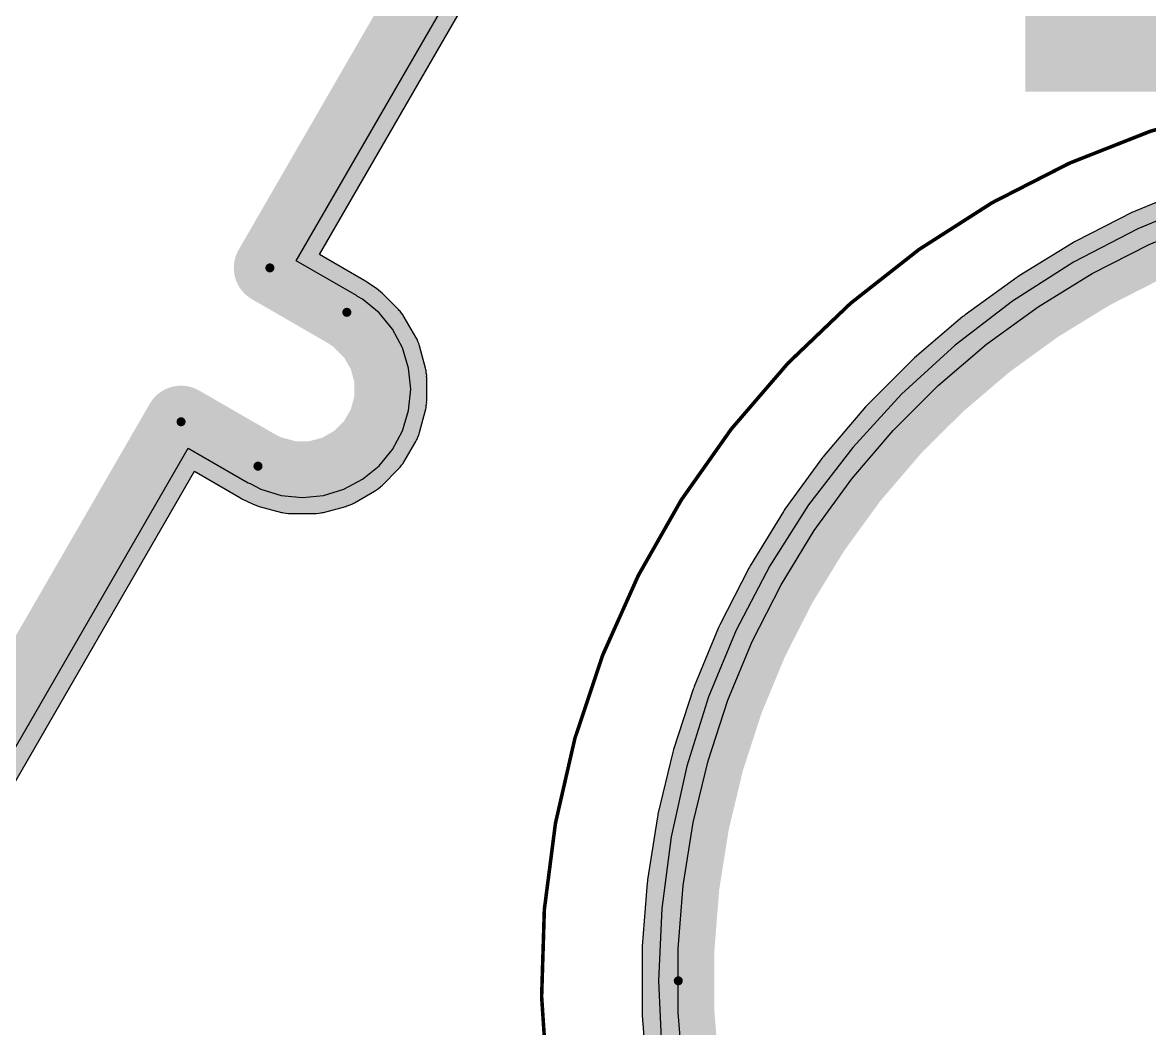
# Model space of a CAD drawing. Header units: millimetres. Extents: x 1.5 to 19.4, y 0 to 11.5.
# Drawn here: x 6.27 to 6.894, y 7.509 to 8.066 of the extents above; entities that cross this region are included whole.
import ezdxf

# ---------------------------------------------------------------- set-up
doc = ezdxf.new("R2010")
doc.units = ezdxf.units.MM
doc.header["$MEASUREMENT"] = 0
for name, color, linetype in [('BottomLayer', 5, 'Continuous'), ('BottomOverlay', 54, 'Continuous'), ('InternalPlane1', 76, 'Continuous'), ('InternalPlane2', 16, 'Continuous'), ('KeepOutLayer', 6, 'Continuous'), ('Mechanical2', 216, 'Continuous'), ('Mechanical4', 56, 'Continuous'), ('MultiLayer', 9, 'Continuous'), ('TopLayer', 1, 'Continuous')]:
    doc.layers.add(name, color=color, linetype=linetype)

msp = doc.modelspace()

# ---------------------------------------------------------------- linework, layer by layer
at = {"layer": 'BottomLayer'}
for p, q in [((6.42154, 7.93424), (6.95147, 8.85211)), ((6.92475, 7.96737), (6.88769, 7.95202)), ((6.88769, 7.95202), (6.85211, 7.9335)), ((6.45489, 7.91499), (6.42154, 7.93424)), ((6.85211, 7.9335), (6.81829, 7.91195)), ((6.45546, 7.91448), (6.45489, 7.91499)), ((6.45826, 7.91298), (6.45546, 7.91448)), ((6.46736, 7.90552), (6.45826, 7.91298)), ((6.81829, 7.91195), (6.78647, 7.88753)), ((6.47482, 7.89643), (6.46736, 7.90552)), ((6.48036, 7.88606), (6.47482, 7.89643)), ((6.48378, 7.8748), (6.48036, 7.88606)), ((6.78647, 7.88753), (6.7569, 7.86044)), ((6.48493, 7.8631), (6.48378, 7.8748)), ((6.48378, 7.85139), (6.48493, 7.8631)), ((6.7569, 7.86044), (6.7298, 7.83087)), ((6.48036, 7.84013), (6.48378, 7.85139)), ((6.47482, 7.82976), (6.48036, 7.84013)), ((5.94948, 7.1166), (6.36162, 7.83046)), ((6.36162, 7.83046), (6.39497, 7.8112)), ((6.46736, 7.82067), (6.47482, 7.82976)), ((6.7298, 7.83087), (6.70538, 7.79904)), ((6.45826, 7.81321), (6.46736, 7.82067)), ((6.39497, 7.8112), (6.39598, 7.81086)), ((6.39598, 7.81086), (6.40197, 7.80766)), ((6.44789, 7.80766), (6.45826, 7.81321)), ((6.40197, 7.80766), (6.41322, 7.80425)), ((6.41322, 7.80425), (6.42493, 7.80309)), ((6.42493, 7.80309), (6.43664, 7.80425)), ((6.43664, 7.80425), (6.44789, 7.80766)), ((6.70538, 7.79904), (6.68383, 7.76522)), ((6.68383, 7.76522), (6.66531, 7.72964)), ((6.66531, 7.72964), (6.64996, 7.69259)), ((6.64996, 7.69259), (6.6379, 7.65433)), ((6.6379, 7.65433), (6.62922, 7.61518)), ((6.62922, 7.61518), (6.62399, 7.57541)), ((6.62399, 7.57541), (6.62224, 7.53534)), ((6.62224, 7.53534), (6.62399, 7.49527))]:
    msp.add_line(p, q, dxfattribs=at)
at = {"layer": 'BottomOverlay'}
msp.add_solid([(6.82538, 8.02798), (7.26042, 8.02798), (6.82538, 8.22898), (7.26042, 8.22898)], dxfattribs=at)
at = {"layer": 'InternalPlane1'}
for p, q in [((6.43437, 7.93768), (6.95491, 8.83928)), ((6.91884, 7.97531), (6.88625, 7.96181)), ((6.88482, 7.96115), (6.8534, 7.94514)), ((6.88556, 7.96144), (6.88482, 7.96115)), ((6.88625, 7.96181), (6.88556, 7.96144)), ((6.85202, 7.94437), (6.82195, 7.92594)), ((6.85273, 7.94471), (6.85202, 7.94437)), ((6.8534, 7.94514), (6.85273, 7.94471)), ((6.45958, 7.92312), (6.43437, 7.93768)), ((6.46012, 7.92273), (6.45958, 7.92312)), ((6.4607, 7.92242), (6.46012, 7.92273)), ((6.46605, 7.91885), (6.4607, 7.92242)), ((6.82064, 7.92507), (6.7921, 7.90433)), ((6.82132, 7.92546), (6.82064, 7.92507)), ((6.82195, 7.92594), (6.82132, 7.92546)), ((6.4682, 7.91709), (6.46605, 7.91885)), ((6.4691, 7.91635), (6.4682, 7.91709)), ((6.47818, 7.90726), (6.4691, 7.91635)), ((6.4786, 7.90675), (6.47818, 7.90726)), ((6.47908, 7.9063), (6.4786, 7.90675)), ((6.47985, 7.90524), (6.47908, 7.9063)), ((6.48068, 7.90422), (6.47985, 7.90524)), ((6.48099, 7.90364), (6.48068, 7.90422)), ((6.48138, 7.9031), (6.48099, 7.90364)), ((6.79151, 7.90381), (6.79086, 7.90336)), ((6.7921, 7.90433), (6.79151, 7.90381)), ((6.4878, 7.89198), (6.48138, 7.9031)), ((6.79086, 7.90336), (6.76405, 7.88045)), ((6.48807, 7.89138), (6.4878, 7.89198)), ((6.48842, 7.89082), (6.48807, 7.89138)), ((6.48888, 7.88959), (6.48842, 7.89082)), ((6.48943, 7.88839), (6.48888, 7.88959)), ((6.48958, 7.88775), (6.48943, 7.88839)), ((6.48981, 7.88713), (6.48958, 7.88775)), ((6.49313, 7.87472), (6.48981, 7.88713)), ((6.76289, 7.87938), (6.73795, 7.85444)), ((6.7635, 7.87988), (6.76289, 7.87938)), ((6.76405, 7.88045), (6.7635, 7.87988)), ((6.49324, 7.87407), (6.49313, 7.87472)), ((6.49343, 7.87344), (6.49324, 7.87407)), ((6.49356, 7.87213), (6.49343, 7.87344)), ((6.49377, 7.87083), (6.49356, 7.87213)), ((6.49375, 7.87017), (6.49377, 7.87083)), ((6.49382, 7.86952), (6.49375, 7.87017)), ((6.49382, 7.85667), (6.49382, 7.86952)), ((6.49343, 7.85275), (6.49356, 7.85406)), ((6.49356, 7.85406), (6.49377, 7.85536)), ((6.49375, 7.85602), (6.49382, 7.85667)), ((6.49377, 7.85536), (6.49375, 7.85602)), ((6.73745, 7.85383), (6.73688, 7.85328)), ((6.73795, 7.85444), (6.73745, 7.85383)), ((6.48981, 7.83906), (6.49313, 7.85147)), ((6.49313, 7.85147), (6.49324, 7.85212)), ((6.49324, 7.85212), (6.49343, 7.85275)), ((6.73688, 7.85328), (6.71397, 7.82647)), ((6.48807, 7.83481), (6.48842, 7.83537)), ((6.48842, 7.83537), (6.48888, 7.8366)), ((6.48888, 7.8366), (6.48943, 7.8378)), ((6.48943, 7.8378), (6.48958, 7.83844)), ((6.48958, 7.83844), (6.48981, 7.83906)), ((6.48138, 7.82309), (6.4878, 7.83421)), ((6.4878, 7.83421), (6.48807, 7.83481)), ((6.48068, 7.82197), (6.48099, 7.82255)), ((6.48099, 7.82255), (6.48138, 7.82309)), ((6.713, 7.82523), (6.69227, 7.79669)), ((6.71352, 7.82582), (6.713, 7.82523)), ((6.71397, 7.82647), (6.71352, 7.82582)), ((5.95761, 7.11191), (6.36506, 7.81763)), ((6.36506, 7.81763), (6.39027, 7.80307)), ((6.4691, 7.80984), (6.47818, 7.81893)), ((6.47818, 7.81893), (6.4786, 7.81944)), ((6.4786, 7.81944), (6.47908, 7.81989)), ((6.47908, 7.81989), (6.47985, 7.82095)), ((6.47985, 7.82095), (6.48068, 7.82197)), ((6.45381, 7.80022), (6.46494, 7.80665)), ((6.46494, 7.80665), (6.46547, 7.80703)), ((6.46547, 7.80703), (6.46605, 7.80734)), ((6.46605, 7.80734), (6.46707, 7.80818)), ((6.46707, 7.80818), (6.46814, 7.80894)), ((6.46814, 7.80894), (6.46859, 7.80942)), ((6.46859, 7.80942), (6.4691, 7.80984)), ((6.39027, 7.80307), (6.39088, 7.8028)), ((6.39088, 7.8028), (6.39143, 7.80245)), ((6.39143, 7.80245), (6.39721, 7.7996)), ((6.39721, 7.7996), (6.39721, 7.7996)), ((6.39721, 7.7996), (6.39721, 7.7996)), ((6.39721, 7.7996), (6.39853, 7.79911)), ((6.39853, 7.79911), (6.4009, 7.79822)), ((6.4009, 7.79822), (6.4009, 7.79822)), ((6.4009, 7.79822), (6.4009, 7.79822)), ((6.4009, 7.79822), (6.4133, 7.79489)), ((6.43655, 7.79489), (6.44896, 7.79822)), ((6.44896, 7.79822), (6.44958, 7.79845)), ((6.44958, 7.79845), (6.45022, 7.7986)), ((6.45022, 7.7986), (6.45142, 7.79914)), ((6.45142, 7.79914), (6.45265, 7.7996)), ((6.45265, 7.7996), (6.45321, 7.79995)), ((6.45321, 7.79995), (6.45381, 7.80022)), ((6.4133, 7.79489), (6.41395, 7.79478)), ((6.41395, 7.79478), (6.41459, 7.79459)), ((6.41459, 7.79459), (6.41589, 7.79446)), ((6.41589, 7.79446), (6.41719, 7.79425)), ((6.41719, 7.79425), (6.41785, 7.79427)), ((6.41785, 7.79427), (6.41851, 7.79421)), ((6.41851, 7.79421), (6.43135, 7.79421)), ((6.43135, 7.79421), (6.43201, 7.79427)), ((6.43201, 7.79427), (6.43267, 7.79425)), ((6.43267, 7.79425), (6.43396, 7.79446)), ((6.43396, 7.79446), (6.43527, 7.79459)), ((6.43527, 7.79459), (6.4359, 7.79478)), ((6.4359, 7.79478), (6.43655, 7.79489)), ((6.69139, 7.79538), (6.67296, 7.76531)), ((6.69187, 7.79601), (6.69139, 7.79538)), ((6.69227, 7.79669), (6.69187, 7.79601)), ((6.67219, 7.76393), (6.65618, 7.73251)), ((6.67262, 7.7646), (6.67219, 7.76393)), ((6.67296, 7.76531), (6.67262, 7.7646)), ((6.65552, 7.73108), (6.64202, 7.69849)), ((6.65589, 7.73177), (6.65552, 7.73108)), ((6.65618, 7.73251), (6.65589, 7.73177)), ((6.64179, 7.69774), (6.64148, 7.69701)), ((6.64202, 7.69849), (6.64179, 7.69774)), ((6.64148, 7.69701), (6.63058, 7.66347)), ((6.63015, 7.66195), (6.62192, 7.62766)), ((6.63041, 7.6627), (6.63015, 7.66195)), ((6.63058, 7.66347), (6.63041, 7.6627)), ((6.62161, 7.62611), (6.61609, 7.59128)), ((6.62181, 7.62688), (6.62161, 7.62611)), ((6.62192, 7.62766), (6.62181, 7.62688)), ((6.61591, 7.58971), (6.61314, 7.55455)), ((6.61604, 7.59049), (6.61591, 7.58971)), ((6.61609, 7.59128), (6.61604, 7.59049)), ((6.61314, 7.55455), (6.61315, 7.55376)), ((6.61315, 7.55376), (6.61308, 7.55297)), ((6.61308, 7.55297), (6.61308, 7.53534)), ((6.61308, 7.53534), (6.61308, 7.51771)), ((6.61308, 7.51771), (6.61315, 7.51692)), ((6.61315, 7.51692), (6.61314, 7.51613)), ((6.61314, 7.51613), (6.61591, 7.48097))]:
    msp.add_line(p, q, dxfattribs=at)
at = {"layer": 'InternalPlane1', "const_width": 0.04}
for points in [[(6.40692, 7.93032), (6.94756, 8.86674)], [(6.89394, 7.94325), (6.92653, 7.95674)], [(6.86252, 7.92723), (6.89394, 7.94325)], [(6.40692, 7.93032), (6.44954, 7.90571)], [(6.83245, 7.90881), (6.86252, 7.92723)], [(6.80392, 7.88808), (6.83245, 7.90881)], [(6.44954, 7.90571), (6.45489, 7.90214)], [(6.45489, 7.90214), (6.46397, 7.89305)], [(6.46397, 7.89305), (6.4704, 7.88193)], [(6.7771, 7.86517), (6.80392, 7.88808)], [(6.4704, 7.88193), (6.47372, 7.86952)], [(6.47372, 7.85667), (6.47372, 7.86952)], [(6.75216, 7.84023), (6.7771, 7.86517)], [(6.4704, 7.84426), (6.47372, 7.85667)], [(5.94021, 7.12195), (6.3577, 7.84508)], [(6.3577, 7.84508), (6.40032, 7.82048)], [(6.46397, 7.83314), (6.4704, 7.84426)], [(6.72925, 7.81341), (6.75216, 7.84023)], [(6.45489, 7.82405), (6.46397, 7.83314)], [(6.44376, 7.81763), (6.45489, 7.82405)], [(6.40032, 7.82048), (6.4061, 7.81763)], [(6.4061, 7.81763), (6.41851, 7.8143)], [(6.43135, 7.8143), (6.44376, 7.81763)], [(6.41851, 7.8143), (6.43135, 7.8143)], [(6.70852, 7.78488), (6.72925, 7.81341)], [(6.6901, 7.75481), (6.70852, 7.78488)], [(6.67409, 7.72339), (6.6901, 7.75481)], [(6.66059, 7.6908), (6.67409, 7.72339)], [(6.64969, 7.65726), (6.66059, 7.6908)], [(6.64146, 7.62297), (6.64969, 7.65726)], [(6.63594, 7.58813), (6.64146, 7.62297)], [(6.63317, 7.55297), (6.63594, 7.58813)], [(6.63317, 7.53534), (6.63317, 7.55297)], [(6.63317, 7.51771), (6.63317, 7.53534)], [(6.63317, 7.51771), (6.63594, 7.48255)]]:
    msp.add_lwpolyline(points, dxfattribs=at)
at = {"layer": 'InternalPlane1', "const_width": 0.02}
for points in [[(6.88394, 7.94325, 1), (6.90394, 7.94325, 1)], [(6.88394, 7.94325, 1), (6.90394, 7.94325, 1)], [(6.39692, 7.93032, 1), (6.41692, 7.93032, 1)], [(6.39692, 7.93032, 1), (6.41692, 7.93032, 1)], [(6.85252, 7.92723, 1), (6.87252, 7.92723, 1)], [(6.85252, 7.92723, 1), (6.87252, 7.92723, 1)], [(6.82245, 7.90881, 1), (6.84245, 7.90881, 1)], [(6.82245, 7.90881, 1), (6.84245, 7.90881, 1)], [(6.43954, 7.90571, 1), (6.45954, 7.90571, 1)], [(6.43954, 7.90571, 1), (6.45954, 7.90571, 1)], [(6.44489, 7.90214, 1), (6.46489, 7.90214, 1)], [(6.44489, 7.90214, 1), (6.46489, 7.90214, 1)], [(6.45397, 7.89305, 1), (6.47397, 7.89305, 1)], [(6.45397, 7.89305, 1), (6.47397, 7.89305, 1)], [(6.79392, 7.88808, 1), (6.81392, 7.88808, 1)], [(6.79392, 7.88808, 1), (6.81392, 7.88808, 1)], [(6.4604, 7.88193, 1), (6.4804, 7.88193, 1)], [(6.4604, 7.88193, 1), (6.4804, 7.88193, 1)], [(6.46372, 7.86952, 1), (6.48372, 7.86952, 1)], [(6.46372, 7.86952, 1), (6.48372, 7.86952, 1)], [(6.7671, 7.86517, 1), (6.7871, 7.86517, 1)], [(6.7671, 7.86517, 1), (6.7871, 7.86517, 1)], [(6.46372, 7.85667, 1), (6.48372, 7.85667, 1)], [(6.46372, 7.85667, 1), (6.48372, 7.85667, 1)], [(6.3477, 7.84508, 1), (6.3677, 7.84508, 1)], [(6.3477, 7.84508, 1), (6.3677, 7.84508, 1)], [(6.4604, 7.84426, 1), (6.4804, 7.84426, 1)], [(6.4604, 7.84426, 1), (6.4804, 7.84426, 1)], [(6.74216, 7.84023, 1), (6.76216, 7.84023, 1)], [(6.74216, 7.84023, 1), (6.76216, 7.84023, 1)], [(6.45397, 7.83314, 1), (6.47397, 7.83314, 1)], [(6.45397, 7.83314, 1), (6.47397, 7.83314, 1)], [(6.44489, 7.82405, 1), (6.46489, 7.82405, 1)], [(6.44489, 7.82405, 1), (6.46489, 7.82405, 1)], [(6.39032, 7.82048, 1), (6.41032, 7.82048, 1)], [(6.39032, 7.82048, 1), (6.41032, 7.82048, 1)], [(6.3961, 7.81763, 1), (6.4161, 7.81763, 1)], [(6.3961, 7.81763, 1), (6.4161, 7.81763, 1)], [(6.43376, 7.81763, 1), (6.45376, 7.81763, 1)], [(6.43376, 7.81763, 1), (6.45376, 7.81763, 1)], [(6.40851, 7.8143, 1), (6.42851, 7.8143, 1)], [(6.40851, 7.8143, 1), (6.42851, 7.8143, 1)], [(6.42135, 7.8143, 1), (6.44135, 7.8143, 1)], [(6.42135, 7.8143, 1), (6.44135, 7.8143, 1)], [(6.71925, 7.81341, 1), (6.73925, 7.81341, 1)], [(6.71925, 7.81341, 1), (6.73925, 7.81341, 1)], [(6.69852, 7.78488, 1), (6.71852, 7.78488, 1)], [(6.69852, 7.78488, 1), (6.71852, 7.78488, 1)], [(6.6801, 7.75481, 1), (6.7001, 7.75481, 1)], [(6.6801, 7.75481, 1), (6.7001, 7.75481, 1)], [(6.66409, 7.72339, 1), (6.68409, 7.72339, 1)], [(6.66409, 7.72339, 1), (6.68409, 7.72339, 1)], [(6.65059, 7.6908, 1), (6.67059, 7.6908, 1)], [(6.65059, 7.6908, 1), (6.67059, 7.6908, 1)], [(6.63969, 7.65726, 1), (6.65969, 7.65726, 1)], [(6.63969, 7.65726, 1), (6.65969, 7.65726, 1)], [(6.63146, 7.62297, 1), (6.65146, 7.62297, 1)], [(6.63146, 7.62297, 1), (6.65146, 7.62297, 1)], [(6.62594, 7.58813, 1), (6.64594, 7.58813, 1)], [(6.62594, 7.58813, 1), (6.64594, 7.58813, 1)], [(6.62317, 7.55297, 1), (6.64317, 7.55297, 1)], [(6.62317, 7.55297, 1), (6.64317, 7.55297, 1)], [(6.62317, 7.53534, 1), (6.64317, 7.53534, 1)], [(6.62317, 7.53534, 1), (6.64317, 7.53534, 1)], [(6.62317, 7.51771, 1), (6.64317, 7.51771, 1)], [(6.62317, 7.51771, 1), (6.64317, 7.51771, 1)]]:
    msp.add_lwpolyline(points, format="xyb", close=True, dxfattribs=at)
at = {"layer": 'InternalPlane2'}
for p, q in [((6.43437, 7.93768), (6.95491, 8.83928)), ((6.91884, 7.97531), (6.88625, 7.96181)), ((6.88482, 7.96115), (6.8534, 7.94514)), ((6.88556, 7.96144), (6.88482, 7.96115)), ((6.88625, 7.96181), (6.88556, 7.96144)), ((6.85202, 7.94437), (6.82195, 7.92594)), ((6.85273, 7.94471), (6.85202, 7.94437)), ((6.8534, 7.94514), (6.85273, 7.94471)), ((6.45958, 7.92312), (6.43437, 7.93768)), ((6.46012, 7.92273), (6.45958, 7.92312)), ((6.4607, 7.92242), (6.46012, 7.92273)), ((6.46605, 7.91885), (6.4607, 7.92242)), ((6.82064, 7.92507), (6.7921, 7.90433)), ((6.82132, 7.92546), (6.82064, 7.92507)), ((6.82195, 7.92594), (6.82132, 7.92546)), ((6.4682, 7.91709), (6.46605, 7.91885)), ((6.4691, 7.91635), (6.4682, 7.91709)), ((6.47818, 7.90726), (6.4691, 7.91635)), ((6.4786, 7.90675), (6.47818, 7.90726)), ((6.47908, 7.9063), (6.4786, 7.90675)), ((6.47985, 7.90524), (6.47908, 7.9063)), ((6.48068, 7.90422), (6.47985, 7.90524)), ((6.48099, 7.90364), (6.48068, 7.90422)), ((6.48138, 7.9031), (6.48099, 7.90364)), ((6.79151, 7.90381), (6.79086, 7.90336)), ((6.7921, 7.90433), (6.79151, 7.90381)), ((6.4878, 7.89198), (6.48138, 7.9031)), ((6.79086, 7.90336), (6.76405, 7.88045)), ((6.48807, 7.89138), (6.4878, 7.89198)), ((6.48842, 7.89082), (6.48807, 7.89138)), ((6.48888, 7.88959), (6.48842, 7.89082)), ((6.48943, 7.88839), (6.48888, 7.88959)), ((6.48958, 7.88775), (6.48943, 7.88839)), ((6.48981, 7.88713), (6.48958, 7.88775)), ((6.49313, 7.87472), (6.48981, 7.88713)), ((6.76289, 7.87938), (6.73795, 7.85444)), ((6.7635, 7.87988), (6.76289, 7.87938)), ((6.76405, 7.88045), (6.7635, 7.87988)), ((6.49324, 7.87407), (6.49313, 7.87472)), ((6.49343, 7.87344), (6.49324, 7.87407)), ((6.49356, 7.87213), (6.49343, 7.87344)), ((6.49377, 7.87083), (6.49356, 7.87213)), ((6.49375, 7.87017), (6.49377, 7.87083)), ((6.49382, 7.86952), (6.49375, 7.87017)), ((6.49382, 7.85667), (6.49382, 7.86952)), ((6.49343, 7.85275), (6.49356, 7.85406)), ((6.49356, 7.85406), (6.49377, 7.85536)), ((6.49375, 7.85602), (6.49382, 7.85667)), ((6.49377, 7.85536), (6.49375, 7.85602)), ((6.73745, 7.85383), (6.73688, 7.85328)), ((6.73795, 7.85444), (6.73745, 7.85383)), ((6.48981, 7.83906), (6.49313, 7.85147)), ((6.49313, 7.85147), (6.49324, 7.85212)), ((6.49324, 7.85212), (6.49343, 7.85275)), ((6.73688, 7.85328), (6.71397, 7.82647)), ((6.48807, 7.83481), (6.48842, 7.83537)), ((6.48842, 7.83537), (6.48888, 7.8366)), ((6.48888, 7.8366), (6.48943, 7.8378)), ((6.48943, 7.8378), (6.48958, 7.83844)), ((6.48958, 7.83844), (6.48981, 7.83906)), ((6.48138, 7.82309), (6.4878, 7.83421)), ((6.4878, 7.83421), (6.48807, 7.83481)), ((6.48068, 7.82197), (6.48099, 7.82255)), ((6.48099, 7.82255), (6.48138, 7.82309)), ((6.713, 7.82523), (6.69227, 7.79669)), ((6.71352, 7.82582), (6.713, 7.82523)), ((6.71397, 7.82647), (6.71352, 7.82582)), ((5.95761, 7.11191), (6.36506, 7.81763)), ((6.36506, 7.81763), (6.39027, 7.80307)), ((6.4691, 7.80984), (6.47818, 7.81893)), ((6.47818, 7.81893), (6.4786, 7.81944)), ((6.4786, 7.81944), (6.47908, 7.81989)), ((6.47908, 7.81989), (6.47985, 7.82095)), ((6.47985, 7.82095), (6.48068, 7.82197)), ((6.45381, 7.80022), (6.46494, 7.80665)), ((6.46494, 7.80665), (6.46547, 7.80703)), ((6.46547, 7.80703), (6.46605, 7.80734)), ((6.46605, 7.80734), (6.46707, 7.80818)), ((6.46707, 7.80818), (6.46814, 7.80894)), ((6.46814, 7.80894), (6.46859, 7.80942)), ((6.46859, 7.80942), (6.4691, 7.80984)), ((6.39027, 7.80307), (6.39088, 7.8028)), ((6.39088, 7.8028), (6.39143, 7.80245)), ((6.39143, 7.80245), (6.39721, 7.7996)), ((6.39721, 7.7996), (6.39721, 7.7996)), ((6.39721, 7.7996), (6.39721, 7.7996)), ((6.39721, 7.7996), (6.39853, 7.79911)), ((6.39853, 7.79911), (6.4009, 7.79822)), ((6.4009, 7.79822), (6.4009, 7.79822)), ((6.4009, 7.79822), (6.4009, 7.79822)), ((6.4009, 7.79822), (6.4133, 7.79489)), ((6.43655, 7.79489), (6.44896, 7.79822)), ((6.44896, 7.79822), (6.44958, 7.79845)), ((6.44958, 7.79845), (6.45022, 7.7986)), ((6.45022, 7.7986), (6.45142, 7.79914)), ((6.45142, 7.79914), (6.45265, 7.7996)), ((6.45265, 7.7996), (6.45321, 7.79995)), ((6.45321, 7.79995), (6.45381, 7.80022)), ((6.4133, 7.79489), (6.41395, 7.79478)), ((6.41395, 7.79478), (6.41459, 7.79459)), ((6.41459, 7.79459), (6.41589, 7.79446)), ((6.41589, 7.79446), (6.41719, 7.79425)), ((6.41719, 7.79425), (6.41785, 7.79427)), ((6.41785, 7.79427), (6.41851, 7.79421)), ((6.41851, 7.79421), (6.43135, 7.79421)), ((6.43135, 7.79421), (6.43201, 7.79427)), ((6.43201, 7.79427), (6.43267, 7.79425)), ((6.43267, 7.79425), (6.43396, 7.79446)), ((6.43396, 7.79446), (6.43527, 7.79459)), ((6.43527, 7.79459), (6.4359, 7.79478)), ((6.4359, 7.79478), (6.43655, 7.79489)), ((6.69139, 7.79538), (6.67296, 7.76531)), ((6.69187, 7.79601), (6.69139, 7.79538)), ((6.69227, 7.79669), (6.69187, 7.79601)), ((6.67219, 7.76393), (6.65618, 7.73251)), ((6.67262, 7.7646), (6.67219, 7.76393)), ((6.67296, 7.76531), (6.67262, 7.7646)), ((6.65552, 7.73108), (6.64202, 7.69849)), ((6.65589, 7.73177), (6.65552, 7.73108)), ((6.65618, 7.73251), (6.65589, 7.73177)), ((6.64179, 7.69774), (6.64148, 7.69701)), ((6.64202, 7.69849), (6.64179, 7.69774)), ((6.64148, 7.69701), (6.63058, 7.66347)), ((6.63015, 7.66195), (6.62192, 7.62766)), ((6.63041, 7.6627), (6.63015, 7.66195)), ((6.63058, 7.66347), (6.63041, 7.6627)), ((6.62161, 7.62611), (6.61609, 7.59128)), ((6.62181, 7.62688), (6.62161, 7.62611)), ((6.62192, 7.62766), (6.62181, 7.62688)), ((6.61591, 7.58971), (6.61314, 7.55455)), ((6.61604, 7.59049), (6.61591, 7.58971)), ((6.61609, 7.59128), (6.61604, 7.59049)), ((6.61314, 7.55455), (6.61315, 7.55376)), ((6.61315, 7.55376), (6.61308, 7.55297)), ((6.61308, 7.55297), (6.61308, 7.53534)), ((6.61308, 7.53534), (6.61308, 7.51771)), ((6.61308, 7.51771), (6.61315, 7.51692)), ((6.61315, 7.51692), (6.61314, 7.51613)), ((6.61314, 7.51613), (6.61591, 7.48097))]:
    msp.add_line(p, q, dxfattribs=at)
at = {"layer": 'InternalPlane2', "const_width": 0.04}
for points in [[(6.40692, 7.93032), (6.94756, 8.86674)], [(6.89394, 7.94325), (6.92653, 7.95674)], [(6.86252, 7.92723), (6.89394, 7.94325)], [(6.40692, 7.93032), (6.44954, 7.90571)], [(6.83245, 7.90881), (6.86252, 7.92723)], [(6.80392, 7.88808), (6.83245, 7.90881)], [(6.44954, 7.90571), (6.45489, 7.90214)], [(6.45489, 7.90214), (6.46397, 7.89305)], [(6.46397, 7.89305), (6.4704, 7.88193)], [(6.7771, 7.86517), (6.80392, 7.88808)], [(6.4704, 7.88193), (6.47372, 7.86952)], [(6.47372, 7.85667), (6.47372, 7.86952)], [(6.75216, 7.84023), (6.7771, 7.86517)], [(6.4704, 7.84426), (6.47372, 7.85667)], [(5.94021, 7.12195), (6.3577, 7.84508)], [(6.3577, 7.84508), (6.40032, 7.82048)], [(6.46397, 7.83314), (6.4704, 7.84426)], [(6.72925, 7.81341), (6.75216, 7.84023)], [(6.45489, 7.82405), (6.46397, 7.83314)], [(6.44376, 7.81763), (6.45489, 7.82405)], [(6.40032, 7.82048), (6.4061, 7.81763)], [(6.4061, 7.81763), (6.41851, 7.8143)], [(6.43135, 7.8143), (6.44376, 7.81763)], [(6.41851, 7.8143), (6.43135, 7.8143)], [(6.70852, 7.78488), (6.72925, 7.81341)], [(6.6901, 7.75481), (6.70852, 7.78488)], [(6.67409, 7.72339), (6.6901, 7.75481)], [(6.66059, 7.6908), (6.67409, 7.72339)], [(6.64969, 7.65726), (6.66059, 7.6908)], [(6.64146, 7.62297), (6.64969, 7.65726)], [(6.63594, 7.58813), (6.64146, 7.62297)], [(6.63317, 7.55297), (6.63594, 7.58813)], [(6.63317, 7.53534), (6.63317, 7.55297)], [(6.63317, 7.51771), (6.63317, 7.53534)], [(6.63317, 7.51771), (6.63594, 7.48255)]]:
    msp.add_lwpolyline(points, dxfattribs=at)
at = {"layer": 'InternalPlane2', "const_width": 0.02}
for points in [[(6.88394, 7.94325, 1), (6.90394, 7.94325, 1)], [(6.88394, 7.94325, 1), (6.90394, 7.94325, 1)], [(6.39692, 7.93032, 1), (6.41692, 7.93032, 1)], [(6.39692, 7.93032, 1), (6.41692, 7.93032, 1)], [(6.85252, 7.92723, 1), (6.87252, 7.92723, 1)], [(6.85252, 7.92723, 1), (6.87252, 7.92723, 1)], [(6.82245, 7.90881, 1), (6.84245, 7.90881, 1)], [(6.82245, 7.90881, 1), (6.84245, 7.90881, 1)], [(6.43954, 7.90571, 1), (6.45954, 7.90571, 1)], [(6.43954, 7.90571, 1), (6.45954, 7.90571, 1)], [(6.44489, 7.90214, 1), (6.46489, 7.90214, 1)], [(6.44489, 7.90214, 1), (6.46489, 7.90214, 1)], [(6.45397, 7.89305, 1), (6.47397, 7.89305, 1)], [(6.45397, 7.89305, 1), (6.47397, 7.89305, 1)], [(6.79392, 7.88808, 1), (6.81392, 7.88808, 1)], [(6.79392, 7.88808, 1), (6.81392, 7.88808, 1)], [(6.4604, 7.88193, 1), (6.4804, 7.88193, 1)], [(6.4604, 7.88193, 1), (6.4804, 7.88193, 1)], [(6.46372, 7.86952, 1), (6.48372, 7.86952, 1)], [(6.46372, 7.86952, 1), (6.48372, 7.86952, 1)], [(6.7671, 7.86517, 1), (6.7871, 7.86517, 1)], [(6.7671, 7.86517, 1), (6.7871, 7.86517, 1)], [(6.46372, 7.85667, 1), (6.48372, 7.85667, 1)], [(6.46372, 7.85667, 1), (6.48372, 7.85667, 1)], [(6.3477, 7.84508, 1), (6.3677, 7.84508, 1)], [(6.3477, 7.84508, 1), (6.3677, 7.84508, 1)], [(6.4604, 7.84426, 1), (6.4804, 7.84426, 1)], [(6.4604, 7.84426, 1), (6.4804, 7.84426, 1)], [(6.74216, 7.84023, 1), (6.76216, 7.84023, 1)], [(6.74216, 7.84023, 1), (6.76216, 7.84023, 1)], [(6.45397, 7.83314, 1), (6.47397, 7.83314, 1)], [(6.45397, 7.83314, 1), (6.47397, 7.83314, 1)], [(6.44489, 7.82405, 1), (6.46489, 7.82405, 1)], [(6.44489, 7.82405, 1), (6.46489, 7.82405, 1)], [(6.39032, 7.82048, 1), (6.41032, 7.82048, 1)], [(6.39032, 7.82048, 1), (6.41032, 7.82048, 1)], [(6.3961, 7.81763, 1), (6.4161, 7.81763, 1)], [(6.3961, 7.81763, 1), (6.4161, 7.81763, 1)], [(6.43376, 7.81763, 1), (6.45376, 7.81763, 1)], [(6.43376, 7.81763, 1), (6.45376, 7.81763, 1)], [(6.40851, 7.8143, 1), (6.42851, 7.8143, 1)], [(6.40851, 7.8143, 1), (6.42851, 7.8143, 1)], [(6.42135, 7.8143, 1), (6.44135, 7.8143, 1)], [(6.42135, 7.8143, 1), (6.44135, 7.8143, 1)], [(6.71925, 7.81341, 1), (6.73925, 7.81341, 1)], [(6.71925, 7.81341, 1), (6.73925, 7.81341, 1)], [(6.69852, 7.78488, 1), (6.71852, 7.78488, 1)], [(6.69852, 7.78488, 1), (6.71852, 7.78488, 1)], [(6.6801, 7.75481, 1), (6.7001, 7.75481, 1)], [(6.6801, 7.75481, 1), (6.7001, 7.75481, 1)], [(6.66409, 7.72339, 1), (6.68409, 7.72339, 1)], [(6.66409, 7.72339, 1), (6.68409, 7.72339, 1)], [(6.65059, 7.6908, 1), (6.67059, 7.6908, 1)], [(6.65059, 7.6908, 1), (6.67059, 7.6908, 1)], [(6.63969, 7.65726, 1), (6.65969, 7.65726, 1)], [(6.63969, 7.65726, 1), (6.65969, 7.65726, 1)], [(6.63146, 7.62297, 1), (6.65146, 7.62297, 1)], [(6.63146, 7.62297, 1), (6.65146, 7.62297, 1)], [(6.62594, 7.58813, 1), (6.64594, 7.58813, 1)], [(6.62594, 7.58813, 1), (6.64594, 7.58813, 1)], [(6.62317, 7.55297, 1), (6.64317, 7.55297, 1)], [(6.62317, 7.55297, 1), (6.64317, 7.55297, 1)], [(6.62317, 7.53534, 1), (6.64317, 7.53534, 1)], [(6.62317, 7.53534, 1), (6.64317, 7.53534, 1)], [(6.62317, 7.51771, 1), (6.64317, 7.51771, 1)], [(6.62317, 7.51771, 1), (6.64317, 7.51771, 1)]]:
    msp.add_lwpolyline(points, format="xyb", close=True, dxfattribs=at)
at = {"layer": 'KeepOutLayer', "const_width": 0.005}
for points in [[(6.40692, 7.93032), (6.94756, 8.86674)], [(6.40692, 7.93032), (6.44954, 7.90571)], [(5.94021, 7.12195), (6.3577, 7.84508)], [(6.3577, 7.84508), (6.40032, 7.82048)]]:
    msp.add_lwpolyline(points, dxfattribs=at)
at = {"layer": 'KeepOutLayer'}
for points, const_width in [([(7.53081, 7.53534, 1), (6.63317, 7.53534, 1)], 0.005), ([(6.40567, 7.93032, 1), (6.40817, 7.93032, 1)], 0.0025), ([(6.40567, 7.93032, 1), (6.40817, 7.93032, 1)], 0.0025), ([(6.44829, 7.90571, 1), (6.45079, 7.90571, 1)], 0.0025), ([(6.44829, 7.90571, 1), (6.45079, 7.90571, 1)], 0.0025), ([(6.35645, 7.84508, 1), (6.35895, 7.84508, 1)], 0.0025), ([(6.35645, 7.84508, 1), (6.35895, 7.84508, 1)], 0.0025), ([(6.39907, 7.82048, 1), (6.40157, 7.82048, 1)], 0.0025), ([(6.39907, 7.82048, 1), (6.40157, 7.82048, 1)], 0.0025), ([(6.63192, 7.53534, 1), (6.63442, 7.53534, 1)], 0.0025)]:
    msp.add_lwpolyline(points, format="xyb", close=True, dxfattribs=dict(at, const_width=const_width))
at = {"layer": 'KeepOutLayer', "const_width": 0.005}
msp.add_lwpolyline([(6.44954, 7.90571, -1), (6.40032, 7.82048)], format="xyb", dxfattribs=at)
at = {"layer": 'Mechanical2', "const_width": 0.00197}
for points in [[(7.05443, 7.03829, -0.98256), (7.03695, 8.03208)], [(6.59162, 7.71659, -2.449692), (6.86376, 7.07634)]]:
    msp.add_lwpolyline(points, format="xyb", dxfattribs=at)
at = {"layer": 'Mechanical2', "const_width": 0.000984}
msp.add_lwpolyline([(6.59113, 7.71659, 1), (6.59211, 7.71659, 1)], format="xyb", close=True, dxfattribs=at)
at = {"layer": 'Mechanical4', "const_width": 0.005}
for points in [[(6.40692, 7.93032), (6.94756, 8.86674)], [(6.40692, 7.93032), (6.44954, 7.90571)], [(5.94021, 7.12195), (6.3577, 7.84508)], [(6.3577, 7.84508), (6.40032, 7.82048)]]:
    msp.add_lwpolyline(points, dxfattribs=at)
at = {"layer": 'Mechanical4'}
for points, const_width in [([(7.53081, 7.53534, 1), (6.63317, 7.53534, 1)], 0.005), ([(6.40567, 7.93032, 1), (6.40817, 7.93032, 1)], 0.0025), ([(6.40567, 7.93032, 1), (6.40817, 7.93032, 1)], 0.0025), ([(6.44829, 7.90571, 1), (6.45079, 7.90571, 1)], 0.0025), ([(6.44829, 7.90571, 1), (6.45079, 7.90571, 1)], 0.0025), ([(6.35645, 7.84508, 1), (6.35895, 7.84508, 1)], 0.0025), ([(6.35645, 7.84508, 1), (6.35895, 7.84508, 1)], 0.0025), ([(6.39907, 7.82048, 1), (6.40157, 7.82048, 1)], 0.0025), ([(6.39907, 7.82048, 1), (6.40157, 7.82048, 1)], 0.0025), ([(6.63192, 7.53534, 1), (6.63442, 7.53534, 1)], 0.0025)]:
    msp.add_lwpolyline(points, format="xyb", close=True, dxfattribs=dict(at, const_width=const_width))
at = {"layer": 'Mechanical4', "const_width": 0.005}
msp.add_lwpolyline([(6.44954, 7.90571, -1), (6.40032, 7.82048)], format="xyb", dxfattribs=at)
at = {"layer": 'MultiLayer'}
for p, q in [((6.89394, 7.94325), (6.92653, 7.95674)), ((6.86252, 7.92723), (6.89394, 7.94325)), ((6.83245, 7.90881), (6.86252, 7.92723)), ((6.80392, 7.88808), (6.83245, 7.90881)), ((6.7771, 7.86517), (6.80392, 7.88808)), ((6.75216, 7.84023), (6.7771, 7.86517)), ((6.72925, 7.81341), (6.75216, 7.84023)), ((6.70852, 7.78488), (6.72925, 7.81341)), ((6.6901, 7.75481), (6.70852, 7.78488)), ((6.67409, 7.72339), (6.6901, 7.75481)), ((6.66059, 7.6908), (6.67409, 7.72339)), ((6.64969, 7.65726), (6.66059, 7.6908)), ((6.64146, 7.62297), (6.64969, 7.65726)), ((6.63594, 7.58813), (6.64146, 7.62297)), ((6.63317, 7.55297), (6.63594, 7.58813)), ((6.63317, 7.53534), (6.63317, 7.55297)), ((6.63317, 7.51771), (6.63317, 7.53534)), ((6.63594, 7.48255), (6.63317, 7.51771))]:
    msp.add_line(p, q, dxfattribs=at)
at = {"layer": 'TopLayer'}
for p, q in [((6.42154, 7.93424), (6.95147, 8.85211)), ((6.92475, 7.96737), (6.88769, 7.95202)), ((6.88769, 7.95202), (6.85211, 7.9335)), ((6.45489, 7.91499), (6.42154, 7.93424)), ((6.85211, 7.9335), (6.81829, 7.91195)), ((6.45546, 7.91448), (6.45489, 7.91499)), ((6.45826, 7.91298), (6.45546, 7.91448)), ((6.46736, 7.90552), (6.45826, 7.91298)), ((6.81829, 7.91195), (6.78647, 7.88753)), ((6.47482, 7.89643), (6.46736, 7.90552)), ((6.48036, 7.88606), (6.47482, 7.89643)), ((6.48378, 7.8748), (6.48036, 7.88606)), ((6.78647, 7.88753), (6.7569, 7.86044)), ((6.48493, 7.8631), (6.48378, 7.8748)), ((6.48378, 7.85139), (6.48493, 7.8631)), ((6.7569, 7.86044), (6.7298, 7.83087)), ((6.48036, 7.84013), (6.48378, 7.85139)), ((6.47482, 7.82976), (6.48036, 7.84013)), ((5.94948, 7.1166), (6.36162, 7.83046)), ((6.36162, 7.83046), (6.39497, 7.8112)), ((6.46736, 7.82067), (6.47482, 7.82976)), ((6.7298, 7.83087), (6.70538, 7.79904)), ((6.45826, 7.81321), (6.46736, 7.82067)), ((6.39497, 7.8112), (6.39598, 7.81086)), ((6.39598, 7.81086), (6.40197, 7.80766)), ((6.44789, 7.80766), (6.45826, 7.81321)), ((6.40197, 7.80766), (6.41322, 7.80425)), ((6.41322, 7.80425), (6.42493, 7.80309)), ((6.42493, 7.80309), (6.43664, 7.80425)), ((6.43664, 7.80425), (6.44789, 7.80766)), ((6.70538, 7.79904), (6.68383, 7.76522)), ((6.68383, 7.76522), (6.66531, 7.72964)), ((6.66531, 7.72964), (6.64996, 7.69259)), ((6.64996, 7.69259), (6.6379, 7.65433)), ((6.6379, 7.65433), (6.62922, 7.61518)), ((6.62922, 7.61518), (6.62399, 7.57541)), ((6.62399, 7.57541), (6.62224, 7.53534)), ((6.62224, 7.53534), (6.62399, 7.49527))]:
    msp.add_line(p, q, dxfattribs=at)

doc.saveas('drawing.dxf')
